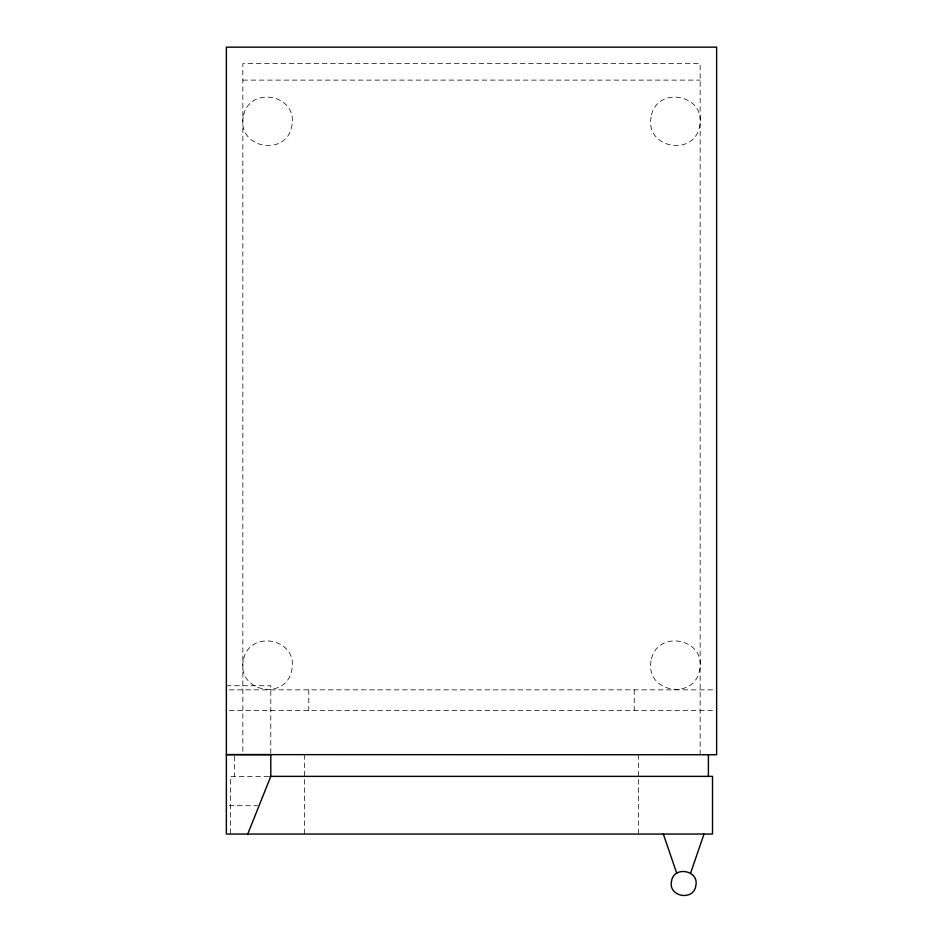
<?xml version="1.0" encoding="UTF-8"?>
<svg xmlns="http://www.w3.org/2000/svg" width="943" height="943" viewBox="0 0 943 943"><rect width="100%" height="100%" fill="white"/><g stroke="black" fill="none" stroke-linecap="round" stroke-linejoin="round"><path stroke-width="0.71" stroke-dasharray="4.71 3.54" d="M242.846 80.108L700.154 80.108M226.367 685.738L270.794 685.738L270.794 753.516M229.314 689.852L716.633 689.852M229.314 710.456L716.633 710.456M268.696 776.372L230.481 776.372L230.481 834.048M229.208 805.652L257.569 805.746M700.154 754.742L700.154 63.629L242.846 63.629L242.846 754.742M638.352 754.742L638.352 834.048M634.238 689.852L634.238 710.456M308.762 689.852L308.762 710.456M304.648 754.742L304.648 834.048M234.607 756.18L234.607 776.372M243.223 117.015C237.117 148.605 286.837 157.375 291.906 125.596C298.012 94.017 248.292 85.247 243.223 117.015M243.223 660.843C237.117 692.433 286.837 701.203 291.906 669.424C298.012 637.845 248.292 629.075 243.223 660.843M651.094 117.015C644.988 148.605 694.708 157.375 699.777 125.596C705.883 94.017 656.163 85.247 651.094 117.015M651.094 660.843C644.988 692.433 694.708 701.203 699.777 669.424C705.883 637.845 656.163 629.075 651.094 660.843"/><path stroke-width="1.41" d="M690.677 872.864L704.02 834.048M247.738 834.048L270.794 776.372L270.794 754.624L226.367 754.624L716.633 754.742L716.633 47.15L226.367 47.15L226.367 834.048L712.519 834.048L712.519 776.372L269.922 776.372M663.33 834.048L676.72 873.183M708.393 754.742L708.393 776.372M671.499 881.34C668.057 896.899 693.765 901.425 695.851 885.642C699.293 870.083 673.585 865.556 671.499 881.34"/></g></svg>
